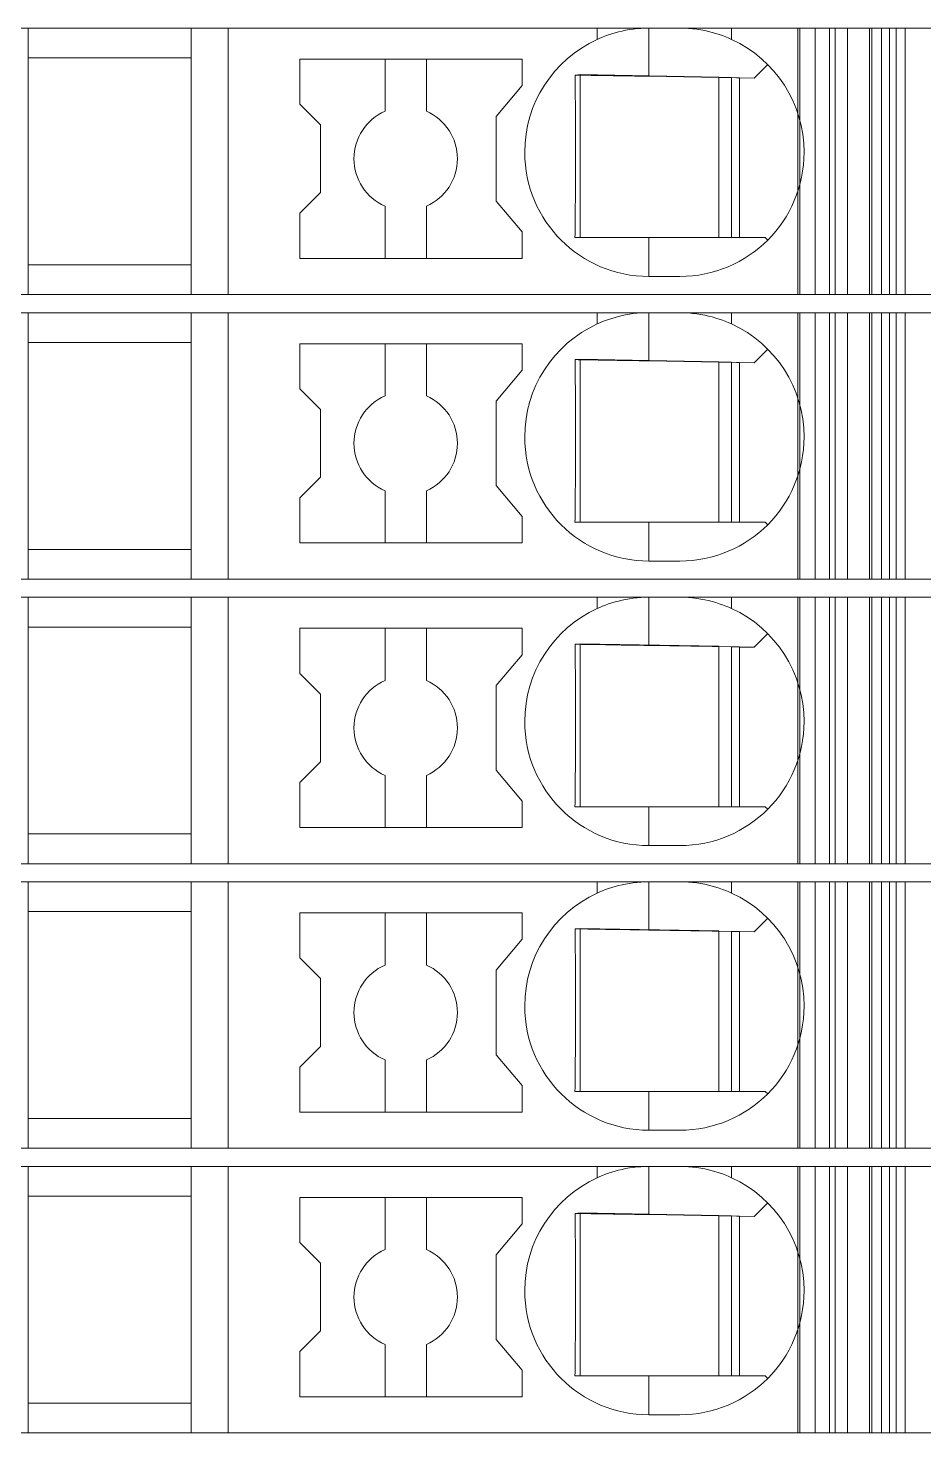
# Model space of a CAD drawing. Header units: millimetres. Extents: x 0 to 2100, y 0 to 1485.
# Drawn here: x 1258.05 to 1275.37, y 673.35 to 700.5 of the extents above; entities that cross this region are included whole.
import ezdxf
from ezdxf.enums import TextEntityAlignment as Align

# ---------------------------------------------------------------- set-up
doc = ezdxf.new("R2010")
doc.units = ezdxf.units.MM
for name, color, linetype, lineweight in [('EPLAN309', 5, 'Continuous', 5), ('EPLAN493', 5, 'Continuous', 5), ('MAIN-1', 7, 'Continuous', 5), ('MAIN-2', 7, 'Continuous', 5)]:
    doc.layers.add(name, color=color, linetype=linetype, lineweight=lineweight)
doc.styles.add('Tahoma', font='')
doc.styles.get('Tahoma').set_extended_font_data('Tahoma')

# ---------------------------------------------------------------- blocks, each defined once
blk = doc.blocks.new('EPLSYM_LibrarySPECIAL_Symbol12_Variant0_Placement8_18')
at = {"layer": 'EPLAN309', "lineweight": 13, "ltscale": 20}
blk.add_lwpolyline([(0, -5.15), (68.15, -5.15), (68.15, 0), (0, 0)], close=True, dxfattribs=at)
at = {"layer": 'EPLAN493', "color": 5, "style": 'Tahoma'}
blk.add_attdef('17_20450', text='', height=2.93475, dxfattribs=at).set_placement((0, -27.293475), align=Align.MIDDLE_RIGHT)
blk = doc.blocks.new('EPLSYM_LibrarySPECIAL_Symbol12_Variant0_Placement8_19')
at = {"layer": 'EPLAN309', "lineweight": 13, "ltscale": 20}
blk.add_lwpolyline([(0, -5.15), (68.15, -5.15), (68.15, 0), (0, 0)], close=True, dxfattribs=at)
at = {"layer": 'EPLAN493', "color": 5, "style": 'Tahoma'}
blk.add_attdef('17_20450', text='', height=2.93475, dxfattribs=at).set_placement((0, -27.293475), align=Align.MIDDLE_RIGHT)
blk = doc.blocks.new('EPLSYM_LibrarySPECIAL_Symbol12_Variant0_Placement8_20')
at = {"layer": 'EPLAN309', "lineweight": 13, "ltscale": 20}
blk.add_lwpolyline([(0, -5.15), (68.15, -5.15), (68.15, 0), (0, 0)], close=True, dxfattribs=at)
at = {"layer": 'EPLAN493', "color": 5, "style": 'Tahoma'}
blk.add_attdef('17_20450', text='', height=2.93475, dxfattribs=at).set_placement((0, -27.293475), align=Align.MIDDLE_RIGHT)
blk = doc.blocks.new('EPLSYM_LibrarySPECIAL_Symbol12_Variant0_Placement8_21')
at = {"layer": 'EPLAN309', "lineweight": 13, "ltscale": 20}
blk.add_lwpolyline([(0, -5.15), (68.15, -5.15), (68.15, 0), (0, 0)], close=True, dxfattribs=at)
at = {"layer": 'EPLAN493', "color": 5, "style": 'Tahoma'}
blk.add_attdef('17_20450', text='', height=2.93475, dxfattribs=at).set_placement((0, -27.293475), align=Align.MIDDLE_RIGHT)
blk = doc.blocks.new('EPLSYM_LibrarySPECIAL_Symbol12_Variant0_Placement8_22')
at = {"layer": 'EPLAN309', "lineweight": 13, "ltscale": 20}
blk.add_lwpolyline([(0, -5.15), (68.15, -5.15), (68.15, 0), (0, 0)], close=True, dxfattribs=at)
at = {"layer": 'EPLAN493', "color": 5, "style": 'Tahoma'}
blk.add_attdef('17_20450', text='', height=2.93475, dxfattribs=at).set_placement((0, -27.293475), align=Align.MIDDLE_RIGHT)

msp = doc.modelspace()

# ---------------------------------------------------------------- linework, layer by layer
at = {"layer": 'MAIN-1'}
for p, q in [((1258.05, 700.5), (1261.2, 700.5)), ((1258.05, 700.5), (1258.05, 695.35)), ((1261.919, 700.5), (1261.2, 700.5)), ((1261.2, 695.35), (1261.2, 700.5)), ((1269.05, 700.5), (1261.919, 700.5)), ((1261.919, 700.5), (1261.919, 695.35)), ((1269.05, 700.5), (1270.05, 700.5)), ((1269.05, 700.282), (1269.05, 700.5)), ((1269.673, 700.47), (1269.601, 700.458)), ((1269.746, 700.481), (1269.673, 700.47)), ((1269.821, 700.489), (1269.746, 700.481)), ((1269.897, 700.495), (1269.821, 700.489)), ((1269.973, 700.499), (1269.897, 700.495)), ((1270.05, 700.5), (1269.973, 700.499)), ((1270.05, 699.568), (1270.05, 700.5)), ((1270.05, 700.5), (1270.65, 700.5)), ((1270.65, 700.5), (1270.732, 700.499)), ((1271.65, 700.5), (1270.65, 700.5)), ((1270.732, 700.499), (1270.814, 700.494)), ((1270.814, 700.494), (1270.896, 700.487)), ((1270.896, 700.487), (1270.975, 700.478)), ((1270.975, 700.478), (1271.053, 700.466)), ((1271.65, 700.5), (1274.704, 700.5)), ((1271.65, 700.282), (1271.65, 700.5)), ((1274.832, 700.5), (1274.704, 700.5)), ((1274.704, 695.35), (1274.704, 700.5)), ((1274.832, 700.5), (1275.367, 700.5)), ((1274.832, 695.35), (1274.832, 700.5)), ((1269.102, 700.305), (1269.05, 700.282)), ((1269.156, 700.327), (1269.102, 700.305)), ((1269.213, 700.349), (1269.156, 700.327)), ((1269.272, 700.37), (1269.213, 700.349)), ((1269.333, 700.39), (1269.272, 700.37)), ((1269.397, 700.409), (1269.333, 700.39)), ((1269.463, 700.427), (1269.397, 700.409)), ((1269.531, 700.443), (1269.463, 700.427)), ((1269.601, 700.458), (1269.531, 700.443)), ((1271.053, 700.466), (1271.13, 700.452)), ((1271.13, 700.452), (1271.204, 700.435)), ((1271.204, 700.435), (1271.275, 700.417)), ((1271.275, 700.417), (1271.345, 700.397)), ((1271.345, 700.397), (1271.411, 700.376)), ((1271.411, 700.376), (1271.475, 700.354)), ((1271.475, 700.354), (1271.536, 700.331)), ((1271.536, 700.331), (1271.594, 700.306)), ((1271.594, 700.306), (1271.65, 700.282)), ((1258.05, 699.925), (1261.2, 699.925)), ((1263.3, 699.9), (1263.3, 699.029)), ((1263.3, 699.9), (1267.6, 699.9)), ((1264.95, 699.9), (1264.95, 698.892)), ((1265.75, 698.892), (1265.75, 699.9)), ((1267.6, 699.389), (1267.6, 699.9)), ((1272.083, 699.533), (1272.347, 699.797)), ((1267.1, 698.793), (1267.6, 699.389)), ((1268.624, 699.592), (1268.625, 699.522)), ((1268.685, 699.591), (1268.624, 699.592)), ((1268.625, 699.522), (1268.625, 699.45)), ((1268.625, 699.45), (1268.626, 699.377)), ((1268.746, 699.59), (1268.685, 699.591)), ((1268.721, 699.591), (1268.721, 696.45)), ((1268.809, 699.589), (1268.746, 699.59)), ((1268.873, 699.588), (1268.809, 699.589)), ((1268.937, 699.587), (1268.873, 699.588)), ((1269.003, 699.586), (1268.937, 699.587)), ((1269.071, 699.585), (1269.003, 699.586)), ((1269.14, 699.584), (1269.071, 699.585)), ((1269.21, 699.582), (1269.14, 699.584)), ((1269.283, 699.581), (1269.21, 699.582)), ((1269.358, 699.58), (1269.283, 699.581)), ((1269.435, 699.579), (1269.358, 699.58)), ((1269.514, 699.577), (1269.435, 699.579)), ((1269.597, 699.576), (1269.514, 699.577)), ((1269.682, 699.575), (1269.597, 699.576)), ((1269.771, 699.573), (1269.682, 699.575)), ((1269.862, 699.571), (1269.771, 699.573)), ((1269.955, 699.57), (1269.862, 699.571)), ((1270.05, 699.568), (1269.955, 699.57)), ((1270.05, 699.568), (1272.083, 699.533)), ((1271.4, 699.545), (1271.4, 696.45)), ((1271.65, 696.45), (1271.65, 699.54)), ((1271.8, 699.538), (1271.8, 696.45)), ((1268.626, 699.377), (1268.627, 699.303)), ((1268.627, 699.303), (1268.628, 699.227)), ((1268.628, 699.227), (1268.628, 699.149)), ((1268.628, 699.149), (1268.629, 699.07)), ((1263.7, 698.629), (1263.3, 699.029)), ((1268.629, 699.07), (1268.63, 698.988)), ((1268.63, 698.988), (1268.63, 698.904)), ((1268.63, 698.904), (1268.631, 698.817)), ((1263.7, 698.629), (1263.7, 697.321)), ((1267.1, 698.793), (1267.1, 697.157)), ((1268.631, 698.817), (1268.631, 698.726)), ((1268.631, 698.726), (1268.632, 698.632)), ((1268.632, 698.632), (1268.633, 698.534)), ((1268.633, 698.534), (1268.633, 698.431)), ((1268.633, 698.431), (1268.633, 698.324)), ((1268.633, 698.324), (1268.633, 698.213)), ((1268.633, 698.213), (1268.634, 698.1)), ((1268.634, 698.1), (1268.633, 697.979)), ((1268.633, 697.979), (1268.633, 697.861)), ((1268.633, 697.861), (1268.633, 697.747)), ((1268.632, 697.534), (1268.631, 697.434)), ((1268.633, 697.747), (1268.632, 697.638)), ((1268.632, 697.638), (1268.632, 697.534)), ((1263.7, 697.321), (1263.3, 696.921)), ((1268.63, 697.248), (1268.629, 697.159)), ((1268.631, 697.339), (1268.63, 697.248)), ((1268.631, 697.434), (1268.631, 697.339)), ((1264.95, 697.058), (1264.95, 696.05)), ((1265.75, 697.058), (1265.75, 696.05)), ((1267.1, 697.157), (1267.6, 696.561)), ((1268.628, 696.99), (1268.627, 696.908)), ((1268.629, 697.159), (1268.628, 697.073)), ((1268.628, 697.073), (1268.628, 696.99)), ((1263.3, 696.921), (1263.3, 696.05)), ((1268.625, 696.75), (1268.624, 696.674)), ((1268.624, 696.674), (1268.624, 696.598)), ((1268.626, 696.829), (1268.625, 696.75)), ((1268.627, 696.908), (1268.626, 696.829)), ((1267.6, 696.05), (1267.6, 696.561)), ((1268.623, 696.524), (1268.622, 696.45)), ((1268.622, 696.45), (1268.683, 696.45)), ((1268.624, 696.598), (1268.623, 696.524)), ((1268.683, 696.45), (1268.746, 696.45)), ((1268.746, 696.45), (1268.809, 696.45)), ((1268.809, 696.45), (1268.873, 696.45)), ((1268.873, 696.45), (1268.939, 696.45)), ((1268.939, 696.45), (1269.005, 696.45)), ((1269.005, 696.45), (1269.074, 696.45)), ((1269.074, 696.45), (1269.144, 696.45)), ((1269.144, 696.45), (1269.215, 696.45)), ((1269.215, 696.45), (1269.289, 696.45)), ((1269.289, 696.45), (1269.364, 696.45)), ((1269.364, 696.45), (1269.442, 696.45)), ((1269.442, 696.45), (1269.522, 696.45)), ((1269.522, 696.45), (1269.605, 696.45)), ((1269.605, 696.45), (1269.69, 696.45)), ((1269.69, 696.45), (1269.778, 696.45)), ((1269.778, 696.45), (1269.867, 696.45)), ((1269.867, 696.45), (1269.958, 696.45)), ((1269.958, 696.45), (1270.05, 696.45)), ((1270.05, 696.45), (1272.3, 696.45)), ((1270.05, 696.45), (1270.05, 695.7)), ((1272.347, 696.403), (1272.3, 696.45)), ((1258.05, 695.925), (1261.2, 695.925)), ((1267.6, 696.05), (1263.3, 696.05)), ((1270.65, 695.7), (1270.05, 695.7)), ((1258.05, 695.35), (1261.2, 695.35)), ((1261.919, 695.35), (1261.2, 695.35)), ((1261.919, 695.35), (1274.704, 695.35)), ((1273.544, 695.35), (1273.544, 695.35)), ((1273.65, 695.35), (1273.65, 695.35)), ((1274.832, 695.35), (1274.704, 695.35)), ((1274.832, 695.35), (1275.367, 695.35)), ((1258.05, 695), (1261.2, 695)), ((1258.05, 695), (1258.05, 689.85)), ((1261.919, 695), (1261.2, 695)), ((1261.2, 689.85), (1261.2, 695)), ((1269.05, 695), (1261.919, 695)), ((1261.919, 695), (1261.919, 689.85)), ((1269.05, 695), (1270.05, 695)), ((1269.05, 694.782), (1269.05, 695)), ((1269.102, 694.805), (1269.05, 694.782)), ((1269.156, 694.827), (1269.102, 694.805)), ((1269.213, 694.849), (1269.156, 694.827)), ((1269.272, 694.87), (1269.213, 694.849)), ((1269.333, 694.89), (1269.272, 694.87)), ((1269.397, 694.909), (1269.333, 694.89)), ((1269.463, 694.927), (1269.397, 694.909)), ((1269.531, 694.943), (1269.463, 694.927)), ((1269.601, 694.958), (1269.531, 694.943)), ((1269.673, 694.97), (1269.601, 694.958)), ((1269.746, 694.981), (1269.673, 694.97)), ((1269.821, 694.989), (1269.746, 694.981)), ((1269.897, 694.995), (1269.821, 694.989)), ((1269.973, 694.999), (1269.897, 694.995)), ((1270.05, 695), (1269.973, 694.999)), ((1270.05, 694.068), (1270.05, 695)), ((1270.05, 695), (1270.65, 695)), ((1270.65, 695), (1270.732, 694.999)), ((1271.65, 695), (1270.65, 695)), ((1270.732, 694.999), (1270.814, 694.994)), ((1270.814, 694.994), (1270.896, 694.987)), ((1270.896, 694.987), (1270.975, 694.978)), ((1270.975, 694.978), (1271.053, 694.966)), ((1271.053, 694.966), (1271.13, 694.952)), ((1271.13, 694.952), (1271.204, 694.935)), ((1271.204, 694.935), (1271.275, 694.917)), ((1271.275, 694.917), (1271.345, 694.897)), ((1271.345, 694.897), (1271.411, 694.876)), ((1271.411, 694.876), (1271.475, 694.854)), ((1271.475, 694.854), (1271.536, 694.831)), ((1271.536, 694.831), (1271.594, 694.806)), ((1271.594, 694.806), (1271.65, 694.782)), ((1271.65, 695), (1274.704, 695)), ((1271.65, 694.782), (1271.65, 695)), ((1274.832, 695), (1274.704, 695)), ((1274.704, 689.85), (1274.704, 695)), ((1274.832, 695), (1275.367, 695)), ((1274.832, 689.85), (1274.832, 695)), ((1258.05, 694.425), (1261.2, 694.425)), ((1263.3, 694.4), (1263.3, 693.529)), ((1263.3, 694.4), (1267.6, 694.4)), ((1264.95, 694.4), (1264.95, 693.392)), ((1265.75, 693.392), (1265.75, 694.4)), ((1267.6, 693.889), (1267.6, 694.4)), ((1272.083, 694.033), (1272.347, 694.297)), ((1268.624, 694.092), (1268.625, 694.022)), ((1268.685, 694.091), (1268.624, 694.092)), ((1268.625, 694.022), (1268.625, 693.95)), ((1268.746, 694.09), (1268.685, 694.091)), ((1268.721, 694.091), (1268.721, 690.95)), ((1268.809, 694.089), (1268.746, 694.09)), ((1268.873, 694.088), (1268.809, 694.089)), ((1268.937, 694.087), (1268.873, 694.088)), ((1269.003, 694.086), (1268.937, 694.087)), ((1269.071, 694.085), (1269.003, 694.086)), ((1269.14, 694.084), (1269.071, 694.085)), ((1269.21, 694.082), (1269.14, 694.084)), ((1269.283, 694.081), (1269.21, 694.082)), ((1269.358, 694.08), (1269.283, 694.081)), ((1269.435, 694.079), (1269.358, 694.08)), ((1269.514, 694.077), (1269.435, 694.079)), ((1269.597, 694.076), (1269.514, 694.077)), ((1269.682, 694.075), (1269.597, 694.076)), ((1269.771, 694.073), (1269.682, 694.075)), ((1269.862, 694.071), (1269.771, 694.073)), ((1269.955, 694.07), (1269.862, 694.071)), ((1270.05, 694.068), (1269.955, 694.07)), ((1270.05, 694.068), (1272.083, 694.033)), ((1271.4, 694.045), (1271.4, 690.95)), ((1271.65, 690.95), (1271.65, 694.04)), ((1271.8, 694.038), (1271.8, 690.95)), ((1267.1, 693.293), (1267.6, 693.889)), ((1268.625, 693.95), (1268.626, 693.877)), ((1268.626, 693.877), (1268.627, 693.803)), ((1268.627, 693.803), (1268.628, 693.727)), ((1268.628, 693.727), (1268.628, 693.649)), ((1263.7, 693.129), (1263.3, 693.529)), ((1268.628, 693.649), (1268.629, 693.57)), ((1268.629, 693.57), (1268.63, 693.488)), ((1268.63, 693.488), (1268.63, 693.404)), ((1267.1, 693.293), (1267.1, 691.657)), ((1268.63, 693.404), (1268.631, 693.317)), ((1268.631, 693.317), (1268.631, 693.226)), ((1268.631, 693.226), (1268.632, 693.132)), ((1263.7, 693.129), (1263.7, 691.821)), ((1268.632, 693.132), (1268.633, 693.034)), ((1268.633, 693.034), (1268.633, 692.931)), ((1268.633, 692.931), (1268.633, 692.824)), ((1268.633, 692.824), (1268.633, 692.713)), ((1268.633, 692.713), (1268.634, 692.6)), ((1268.634, 692.6), (1268.633, 692.479)), ((1268.633, 692.479), (1268.633, 692.361)), ((1268.633, 692.361), (1268.633, 692.247)), ((1268.633, 692.247), (1268.632, 692.138)), ((1268.632, 692.138), (1268.632, 692.034)), ((1263.7, 691.821), (1263.3, 691.421)), ((1268.631, 691.839), (1268.63, 691.748)), ((1268.632, 692.034), (1268.631, 691.934)), ((1268.631, 691.934), (1268.631, 691.839)), ((1264.95, 691.558), (1264.95, 690.55)), ((1265.75, 691.558), (1265.75, 690.55)), ((1267.1, 691.657), (1267.6, 691.061)), ((1268.629, 691.659), (1268.628, 691.573)), ((1268.628, 691.573), (1268.628, 691.49)), ((1268.63, 691.748), (1268.629, 691.659)), ((1263.3, 691.421), (1263.3, 690.55)), ((1268.625, 691.25), (1268.624, 691.174)), ((1268.626, 691.329), (1268.625, 691.25)), ((1268.627, 691.408), (1268.626, 691.329)), ((1268.628, 691.49), (1268.627, 691.408)), ((1267.6, 690.55), (1267.6, 691.061)), ((1268.623, 691.024), (1268.622, 690.95)), ((1268.624, 691.098), (1268.623, 691.024)), ((1268.624, 691.174), (1268.624, 691.098)), ((1268.622, 690.95), (1268.683, 690.95)), ((1268.683, 690.95), (1268.746, 690.95)), ((1268.746, 690.95), (1268.809, 690.95)), ((1268.809, 690.95), (1268.873, 690.95)), ((1268.873, 690.95), (1268.939, 690.95)), ((1268.939, 690.95), (1269.005, 690.95)), ((1269.005, 690.95), (1269.074, 690.95)), ((1269.074, 690.95), (1269.144, 690.95)), ((1269.144, 690.95), (1269.215, 690.95)), ((1269.215, 690.95), (1269.289, 690.95)), ((1269.289, 690.95), (1269.364, 690.95)), ((1269.364, 690.95), (1269.442, 690.95)), ((1269.442, 690.95), (1269.522, 690.95)), ((1269.522, 690.95), (1269.605, 690.95)), ((1269.605, 690.95), (1269.69, 690.95)), ((1269.69, 690.95), (1269.778, 690.95)), ((1269.778, 690.95), (1269.867, 690.95)), ((1269.867, 690.95), (1269.958, 690.95)), ((1269.958, 690.95), (1270.05, 690.95)), ((1270.05, 690.95), (1272.3, 690.95)), ((1270.05, 690.95), (1270.05, 690.2)), ((1272.347, 690.903), (1272.3, 690.95)), ((1258.05, 690.425), (1261.2, 690.425)), ((1267.6, 690.55), (1263.3, 690.55)), ((1270.65, 690.2), (1270.05, 690.2)), ((1258.05, 689.85), (1261.2, 689.85)), ((1261.919, 689.85), (1261.2, 689.85)), ((1261.919, 689.85), (1274.704, 689.85)), ((1273.544, 689.85), (1273.544, 689.85)), ((1273.65, 689.85), (1273.65, 689.85)), ((1274.832, 689.85), (1274.704, 689.85)), ((1274.832, 689.85), (1275.367, 689.85)), ((1258.05, 689.5), (1261.2, 689.5)), ((1258.05, 689.5), (1258.05, 684.35)), ((1261.919, 689.5), (1261.2, 689.5)), ((1261.2, 684.35), (1261.2, 689.5)), ((1269.05, 689.5), (1261.919, 689.5)), ((1261.919, 689.5), (1261.919, 684.35)), ((1269.05, 689.5), (1270.05, 689.5)), ((1269.05, 689.282), (1269.05, 689.5)), ((1269.213, 689.349), (1269.156, 689.327)), ((1269.272, 689.37), (1269.213, 689.349)), ((1269.333, 689.39), (1269.272, 689.37)), ((1269.397, 689.409), (1269.333, 689.39)), ((1269.463, 689.427), (1269.397, 689.409)), ((1269.531, 689.443), (1269.463, 689.427)), ((1269.601, 689.458), (1269.531, 689.443)), ((1269.673, 689.47), (1269.601, 689.458)), ((1269.746, 689.481), (1269.673, 689.47)), ((1269.821, 689.489), (1269.746, 689.481)), ((1269.897, 689.495), (1269.821, 689.489)), ((1269.973, 689.499), (1269.897, 689.495)), ((1270.05, 689.5), (1269.973, 689.499)), ((1270.05, 688.568), (1270.05, 689.5)), ((1270.05, 689.5), (1270.65, 689.5)), ((1270.65, 689.5), (1270.732, 689.499)), ((1271.65, 689.5), (1270.65, 689.5)), ((1270.732, 689.499), (1270.814, 689.494)), ((1270.814, 689.494), (1270.896, 689.487)), ((1270.896, 689.487), (1270.975, 689.478)), ((1270.975, 689.478), (1271.053, 689.466)), ((1271.053, 689.466), (1271.13, 689.452)), ((1271.13, 689.452), (1271.204, 689.435)), ((1271.204, 689.435), (1271.275, 689.417)), ((1271.275, 689.417), (1271.345, 689.397)), ((1271.345, 689.397), (1271.411, 689.376)), ((1271.411, 689.376), (1271.475, 689.354)), ((1271.475, 689.354), (1271.536, 689.331)), ((1271.65, 689.5), (1274.704, 689.5)), ((1271.65, 689.282), (1271.65, 689.5)), ((1274.832, 689.5), (1274.704, 689.5)), ((1274.704, 684.35), (1274.704, 689.5)), ((1274.832, 689.5), (1275.367, 689.5)), ((1274.832, 684.35), (1274.832, 689.5)), ((1269.102, 689.305), (1269.05, 689.282)), ((1269.156, 689.327), (1269.102, 689.305)), ((1271.536, 689.331), (1271.594, 689.306)), ((1271.594, 689.306), (1271.65, 689.282)), ((1258.05, 688.925), (1261.2, 688.925)), ((1263.3, 688.9), (1263.3, 688.029)), ((1263.3, 688.9), (1267.6, 688.9)), ((1264.95, 688.9), (1264.95, 687.892)), ((1265.75, 687.892), (1265.75, 688.9)), ((1267.6, 688.389), (1267.6, 688.9)), ((1272.083, 688.533), (1272.347, 688.797)), ((1268.624, 688.592), (1268.625, 688.522)), ((1268.685, 688.591), (1268.624, 688.592)), ((1268.746, 688.59), (1268.685, 688.591)), ((1268.721, 688.591), (1268.721, 685.45)), ((1268.809, 688.589), (1268.746, 688.59)), ((1268.873, 688.588), (1268.809, 688.589)), ((1268.937, 688.587), (1268.873, 688.588)), ((1269.003, 688.586), (1268.937, 688.587)), ((1269.071, 688.585), (1269.003, 688.586)), ((1269.14, 688.584), (1269.071, 688.585)), ((1269.21, 688.582), (1269.14, 688.584)), ((1269.283, 688.581), (1269.21, 688.582)), ((1269.358, 688.58), (1269.283, 688.581)), ((1269.435, 688.579), (1269.358, 688.58)), ((1269.514, 688.577), (1269.435, 688.579)), ((1269.597, 688.576), (1269.514, 688.577)), ((1269.682, 688.575), (1269.597, 688.576)), ((1269.771, 688.573), (1269.682, 688.575)), ((1269.862, 688.571), (1269.771, 688.573)), ((1269.955, 688.57), (1269.862, 688.571)), ((1270.05, 688.568), (1269.955, 688.57)), ((1270.05, 688.568), (1272.083, 688.533)), ((1271.4, 688.545), (1271.4, 685.45)), ((1271.65, 685.45), (1271.65, 688.54)), ((1271.8, 688.538), (1271.8, 685.45)), ((1267.1, 687.793), (1267.6, 688.389)), ((1268.625, 688.522), (1268.625, 688.45)), ((1268.625, 688.45), (1268.626, 688.377)), ((1268.626, 688.377), (1268.627, 688.303)), ((1268.627, 688.303), (1268.628, 688.227)), ((1263.7, 687.629), (1263.3, 688.029)), ((1268.628, 688.227), (1268.628, 688.149)), ((1268.628, 688.149), (1268.629, 688.07)), ((1268.629, 688.07), (1268.63, 687.988)), ((1268.63, 687.988), (1268.63, 687.904)), ((1267.1, 687.793), (1267.1, 686.157)), ((1268.63, 687.904), (1268.631, 687.817)), ((1268.631, 687.817), (1268.631, 687.726)), ((1268.631, 687.726), (1268.632, 687.632)), ((1263.7, 687.629), (1263.7, 686.321)), ((1268.632, 687.632), (1268.633, 687.534)), ((1268.633, 687.534), (1268.633, 687.431)), ((1268.633, 687.431), (1268.633, 687.324)), ((1268.633, 687.324), (1268.633, 687.213)), ((1268.633, 687.213), (1268.634, 687.1)), ((1268.634, 687.1), (1268.633, 686.979)), ((1268.633, 686.979), (1268.633, 686.861)), ((1268.633, 686.747), (1268.632, 686.638)), ((1268.632, 686.638), (1268.632, 686.534)), ((1268.633, 686.861), (1268.633, 686.747)), ((1268.632, 686.534), (1268.631, 686.434)), ((1268.631, 686.434), (1268.631, 686.339)), ((1263.7, 686.321), (1263.3, 685.921)), ((1267.1, 686.157), (1267.6, 685.561)), ((1268.629, 686.159), (1268.628, 686.073)), ((1268.63, 686.248), (1268.629, 686.159)), ((1268.631, 686.339), (1268.63, 686.248)), ((1263.3, 685.921), (1263.3, 685.05)), ((1264.95, 686.058), (1264.95, 685.05)), ((1265.75, 686.058), (1265.75, 685.05)), ((1268.626, 685.829), (1268.625, 685.75)), ((1268.627, 685.908), (1268.626, 685.829)), ((1268.628, 685.99), (1268.627, 685.908)), ((1268.628, 686.073), (1268.628, 685.99)), ((1267.6, 685.05), (1267.6, 685.561)), ((1268.624, 685.598), (1268.623, 685.524)), ((1268.625, 685.75), (1268.624, 685.674)), ((1268.624, 685.674), (1268.624, 685.598)), ((1268.623, 685.524), (1268.622, 685.45)), ((1268.622, 685.45), (1268.683, 685.45)), ((1268.683, 685.45), (1268.746, 685.45)), ((1268.746, 685.45), (1268.809, 685.45)), ((1268.809, 685.45), (1268.873, 685.45)), ((1268.873, 685.45), (1268.939, 685.45)), ((1268.939, 685.45), (1269.005, 685.45)), ((1269.005, 685.45), (1269.074, 685.45)), ((1269.074, 685.45), (1269.144, 685.45)), ((1269.144, 685.45), (1269.215, 685.45)), ((1269.215, 685.45), (1269.289, 685.45)), ((1269.289, 685.45), (1269.364, 685.45)), ((1269.364, 685.45), (1269.442, 685.45)), ((1269.442, 685.45), (1269.522, 685.45)), ((1269.522, 685.45), (1269.605, 685.45)), ((1269.605, 685.45), (1269.69, 685.45)), ((1269.69, 685.45), (1269.778, 685.45)), ((1269.778, 685.45), (1269.867, 685.45)), ((1269.867, 685.45), (1269.958, 685.45)), ((1269.958, 685.45), (1270.05, 685.45)), ((1270.05, 685.45), (1272.3, 685.45)), ((1270.05, 685.45), (1270.05, 684.7)), ((1272.347, 685.403), (1272.3, 685.45)), ((1267.6, 685.05), (1263.3, 685.05)), ((1258.05, 684.925), (1261.2, 684.925)), ((1270.65, 684.7), (1270.05, 684.7)), ((1258.05, 684.35), (1261.2, 684.35)), ((1261.919, 684.35), (1261.2, 684.35)), ((1261.919, 684.35), (1274.704, 684.35)), ((1273.544, 684.35), (1273.544, 684.35)), ((1273.65, 684.35), (1273.65, 684.35)), ((1274.832, 684.35), (1274.704, 684.35)), ((1274.832, 684.35), (1275.367, 684.35)), ((1258.05, 684), (1261.2, 684)), ((1258.05, 684), (1258.05, 678.85)), ((1261.919, 684), (1261.2, 684)), ((1261.2, 678.85), (1261.2, 684)), ((1269.05, 684), (1261.919, 684)), ((1261.919, 684), (1261.919, 678.85)), ((1269.05, 684), (1270.05, 684)), ((1269.05, 683.782), (1269.05, 684)), ((1269.397, 683.909), (1269.333, 683.89)), ((1269.463, 683.927), (1269.397, 683.909)), ((1269.531, 683.943), (1269.463, 683.927)), ((1269.601, 683.958), (1269.531, 683.943)), ((1269.673, 683.97), (1269.601, 683.958)), ((1269.746, 683.981), (1269.673, 683.97)), ((1269.821, 683.989), (1269.746, 683.981)), ((1269.897, 683.995), (1269.821, 683.989)), ((1269.973, 683.999), (1269.897, 683.995)), ((1270.05, 684), (1269.973, 683.999)), ((1270.05, 683.068), (1270.05, 684)), ((1270.05, 684), (1270.65, 684)), ((1270.65, 684), (1270.732, 683.999)), ((1271.65, 684), (1270.65, 684)), ((1270.732, 683.999), (1270.814, 683.994)), ((1270.814, 683.994), (1270.896, 683.987)), ((1270.896, 683.987), (1270.975, 683.978)), ((1270.975, 683.978), (1271.053, 683.966)), ((1271.053, 683.966), (1271.13, 683.952)), ((1271.13, 683.952), (1271.204, 683.935)), ((1271.204, 683.935), (1271.275, 683.917)), ((1271.275, 683.917), (1271.345, 683.897)), ((1271.65, 684), (1274.704, 684)), ((1271.65, 683.782), (1271.65, 684)), ((1274.832, 684), (1274.704, 684)), ((1274.704, 678.85), (1274.704, 684)), ((1274.832, 684), (1275.367, 684)), ((1274.832, 678.85), (1274.832, 684)), ((1269.102, 683.805), (1269.05, 683.782)), ((1269.156, 683.827), (1269.102, 683.805)), ((1269.213, 683.849), (1269.156, 683.827)), ((1269.272, 683.87), (1269.213, 683.849)), ((1269.333, 683.89), (1269.272, 683.87)), ((1271.345, 683.897), (1271.411, 683.876)), ((1271.411, 683.876), (1271.475, 683.854)), ((1271.475, 683.854), (1271.536, 683.831)), ((1271.536, 683.831), (1271.594, 683.806)), ((1271.594, 683.806), (1271.65, 683.782)), ((1258.05, 683.425), (1261.2, 683.425)), ((1263.3, 683.4), (1263.3, 682.529)), ((1263.3, 683.4), (1267.6, 683.4)), ((1264.95, 683.4), (1264.95, 682.392)), ((1265.75, 682.392), (1265.75, 683.4)), ((1267.6, 682.889), (1267.6, 683.4)), ((1272.083, 683.033), (1272.347, 683.297)), ((1267.1, 682.293), (1267.6, 682.889)), ((1268.624, 683.092), (1268.625, 683.022)), ((1268.685, 683.091), (1268.624, 683.092)), ((1268.625, 683.022), (1268.625, 682.95)), ((1268.625, 682.95), (1268.626, 682.877)), ((1268.626, 682.877), (1268.627, 682.803)), ((1268.746, 683.09), (1268.685, 683.091)), ((1268.721, 683.091), (1268.721, 679.95)), ((1268.809, 683.089), (1268.746, 683.09)), ((1268.873, 683.088), (1268.809, 683.089)), ((1268.937, 683.087), (1268.873, 683.088)), ((1269.003, 683.086), (1268.937, 683.087)), ((1269.071, 683.085), (1269.003, 683.086)), ((1269.14, 683.084), (1269.071, 683.085)), ((1269.21, 683.082), (1269.14, 683.084)), ((1269.283, 683.081), (1269.21, 683.082)), ((1269.358, 683.08), (1269.283, 683.081)), ((1269.435, 683.079), (1269.358, 683.08)), ((1269.514, 683.077), (1269.435, 683.079)), ((1269.597, 683.076), (1269.514, 683.077)), ((1269.682, 683.075), (1269.597, 683.076)), ((1269.771, 683.073), (1269.682, 683.075)), ((1269.862, 683.071), (1269.771, 683.073)), ((1269.955, 683.07), (1269.862, 683.071)), ((1270.05, 683.068), (1269.955, 683.07)), ((1270.05, 683.068), (1272.083, 683.033)), ((1271.4, 683.045), (1271.4, 679.95)), ((1271.65, 679.95), (1271.65, 683.04)), ((1271.8, 683.038), (1271.8, 679.95)), ((1268.627, 682.803), (1268.628, 682.727)), ((1268.628, 682.727), (1268.628, 682.649)), ((1268.628, 682.649), (1268.629, 682.57)), ((1268.629, 682.57), (1268.63, 682.488)), ((1263.7, 682.129), (1263.3, 682.529)), ((1267.1, 682.293), (1267.1, 680.657)), ((1268.63, 682.488), (1268.63, 682.404)), ((1268.63, 682.404), (1268.631, 682.317)), ((1268.631, 682.317), (1268.631, 682.226)), ((1263.7, 682.129), (1263.7, 680.821)), ((1268.631, 682.226), (1268.632, 682.132)), ((1268.632, 682.132), (1268.633, 682.034)), ((1268.633, 682.034), (1268.633, 681.931)), ((1268.633, 681.931), (1268.633, 681.824)), ((1268.633, 681.824), (1268.633, 681.713)), ((1268.633, 681.713), (1268.634, 681.6)), ((1268.634, 681.6), (1268.633, 681.479)), ((1268.633, 681.479), (1268.633, 681.361)), ((1268.633, 681.247), (1268.632, 681.138)), ((1268.633, 681.361), (1268.633, 681.247)), ((1268.632, 681.034), (1268.631, 680.934)), ((1268.631, 680.934), (1268.631, 680.839)), ((1268.632, 681.138), (1268.632, 681.034)), ((1263.7, 680.821), (1263.3, 680.421)), ((1267.1, 680.657), (1267.6, 680.061)), ((1268.629, 680.659), (1268.628, 680.573)), ((1268.63, 680.748), (1268.629, 680.659)), ((1268.631, 680.839), (1268.63, 680.748)), ((1263.3, 680.421), (1263.3, 679.55)), ((1264.95, 680.558), (1264.95, 679.55)), ((1265.75, 680.558), (1265.75, 679.55)), ((1268.627, 680.408), (1268.626, 680.329)), ((1268.628, 680.49), (1268.627, 680.408)), ((1268.628, 680.573), (1268.628, 680.49)), ((1268.625, 680.25), (1268.624, 680.174)), ((1268.624, 680.174), (1268.624, 680.098)), ((1268.626, 680.329), (1268.625, 680.25)), ((1267.6, 679.55), (1267.6, 680.061)), ((1268.623, 680.024), (1268.622, 679.95)), ((1268.622, 679.95), (1268.683, 679.95)), ((1268.624, 680.098), (1268.623, 680.024)), ((1268.683, 679.95), (1268.746, 679.95)), ((1268.746, 679.95), (1268.809, 679.95)), ((1268.809, 679.95), (1268.873, 679.95)), ((1268.873, 679.95), (1268.939, 679.95)), ((1268.939, 679.95), (1269.005, 679.95)), ((1269.005, 679.95), (1269.074, 679.95)), ((1269.074, 679.95), (1269.144, 679.95)), ((1269.144, 679.95), (1269.215, 679.95)), ((1269.215, 679.95), (1269.289, 679.95)), ((1269.289, 679.95), (1269.364, 679.95)), ((1269.364, 679.95), (1269.442, 679.95)), ((1269.442, 679.95), (1269.522, 679.95)), ((1269.522, 679.95), (1269.605, 679.95)), ((1269.605, 679.95), (1269.69, 679.95)), ((1269.69, 679.95), (1269.778, 679.95)), ((1269.778, 679.95), (1269.867, 679.95)), ((1269.867, 679.95), (1269.958, 679.95)), ((1269.958, 679.95), (1270.05, 679.95)), ((1270.05, 679.95), (1272.3, 679.95)), ((1270.05, 679.95), (1270.05, 679.2)), ((1272.347, 679.903), (1272.3, 679.95)), ((1258.05, 679.425), (1261.2, 679.425)), ((1267.6, 679.55), (1263.3, 679.55)), ((1270.65, 679.2), (1270.05, 679.2)), ((1258.05, 678.85), (1261.2, 678.85)), ((1261.919, 678.85), (1261.2, 678.85)), ((1261.919, 678.85), (1274.704, 678.85)), ((1273.544, 678.85), (1273.544, 678.85)), ((1273.65, 678.85), (1273.65, 678.85)), ((1274.832, 678.85), (1274.704, 678.85)), ((1274.832, 678.85), (1275.367, 678.85)), ((1258.05, 678.5), (1261.2, 678.5)), ((1258.05, 678.5), (1258.05, 673.35)), ((1261.919, 678.5), (1261.2, 678.5)), ((1261.2, 673.35), (1261.2, 678.5)), ((1269.05, 678.5), (1261.919, 678.5)), ((1261.919, 678.5), (1261.919, 673.35)), ((1269.05, 678.5), (1270.05, 678.5)), ((1269.05, 678.282), (1269.05, 678.5)), ((1269.746, 678.481), (1269.673, 678.47)), ((1269.821, 678.489), (1269.746, 678.481)), ((1269.897, 678.495), (1269.821, 678.489)), ((1269.973, 678.499), (1269.897, 678.495)), ((1270.05, 678.5), (1269.973, 678.499)), ((1270.05, 677.568), (1270.05, 678.5)), ((1270.05, 678.5), (1270.65, 678.5)), ((1270.65, 678.5), (1270.732, 678.499)), ((1271.65, 678.5), (1270.65, 678.5)), ((1270.732, 678.499), (1270.814, 678.494)), ((1270.814, 678.494), (1270.896, 678.487)), ((1270.896, 678.487), (1270.975, 678.478)), ((1271.65, 678.5), (1274.704, 678.5)), ((1271.65, 678.282), (1271.65, 678.5)), ((1274.832, 678.5), (1274.704, 678.5)), ((1274.704, 673.35), (1274.704, 678.5)), ((1274.832, 678.5), (1275.367, 678.5)), ((1274.832, 673.35), (1274.832, 678.5)), ((1269.102, 678.305), (1269.05, 678.282)), ((1269.156, 678.327), (1269.102, 678.305)), ((1269.213, 678.349), (1269.156, 678.327)), ((1269.272, 678.37), (1269.213, 678.349)), ((1269.333, 678.39), (1269.272, 678.37)), ((1269.397, 678.409), (1269.333, 678.39)), ((1269.463, 678.427), (1269.397, 678.409)), ((1269.531, 678.443), (1269.463, 678.427)), ((1269.601, 678.458), (1269.531, 678.443)), ((1269.673, 678.47), (1269.601, 678.458)), ((1270.975, 678.478), (1271.053, 678.466)), ((1271.053, 678.466), (1271.13, 678.452)), ((1271.13, 678.452), (1271.204, 678.435)), ((1271.204, 678.435), (1271.275, 678.417)), ((1271.275, 678.417), (1271.345, 678.397)), ((1271.345, 678.397), (1271.411, 678.376)), ((1271.411, 678.376), (1271.475, 678.354)), ((1271.475, 678.354), (1271.536, 678.331)), ((1271.536, 678.331), (1271.594, 678.306)), ((1271.594, 678.306), (1271.65, 678.282)), ((1258.05, 677.925), (1261.2, 677.925)), ((1263.3, 677.9), (1263.3, 677.029)), ((1263.3, 677.9), (1267.6, 677.9)), ((1264.95, 677.9), (1264.95, 676.892)), ((1265.75, 676.892), (1265.75, 677.9)), ((1267.6, 677.389), (1267.6, 677.9)), ((1272.083, 677.533), (1272.347, 677.797)), ((1268.624, 677.592), (1268.625, 677.522)), ((1268.685, 677.591), (1268.624, 677.592)), ((1268.625, 677.522), (1268.625, 677.45)), ((1268.625, 677.45), (1268.626, 677.377)), ((1268.746, 677.59), (1268.685, 677.591)), ((1268.721, 677.591), (1268.721, 674.45)), ((1268.809, 677.589), (1268.746, 677.59)), ((1268.873, 677.588), (1268.809, 677.589)), ((1268.937, 677.587), (1268.873, 677.588)), ((1269.003, 677.586), (1268.937, 677.587)), ((1269.071, 677.585), (1269.003, 677.586)), ((1269.14, 677.584), (1269.071, 677.585)), ((1269.21, 677.582), (1269.14, 677.584)), ((1269.283, 677.581), (1269.21, 677.582)), ((1269.358, 677.58), (1269.283, 677.581)), ((1269.435, 677.579), (1269.358, 677.58)), ((1269.514, 677.577), (1269.435, 677.579)), ((1269.597, 677.576), (1269.514, 677.577)), ((1269.682, 677.575), (1269.597, 677.576)), ((1269.771, 677.573), (1269.682, 677.575)), ((1269.862, 677.571), (1269.771, 677.573)), ((1269.955, 677.57), (1269.862, 677.571)), ((1270.05, 677.568), (1269.955, 677.57)), ((1270.05, 677.568), (1272.083, 677.533)), ((1271.4, 677.545), (1271.4, 674.45)), ((1271.65, 674.45), (1271.65, 677.54)), ((1271.8, 677.538), (1271.8, 674.45)), ((1267.1, 676.793), (1267.6, 677.389)), ((1268.626, 677.377), (1268.627, 677.303)), ((1268.627, 677.303), (1268.628, 677.227)), ((1268.628, 677.227), (1268.628, 677.149)), ((1268.628, 677.149), (1268.629, 677.07)), ((1263.7, 676.629), (1263.3, 677.029)), ((1268.629, 677.07), (1268.63, 676.988)), ((1268.63, 676.988), (1268.63, 676.904)), ((1268.63, 676.904), (1268.631, 676.817)), ((1263.7, 676.629), (1263.7, 675.321)), ((1267.1, 676.793), (1267.1, 675.157)), ((1268.631, 676.817), (1268.631, 676.726)), ((1268.631, 676.726), (1268.632, 676.632)), ((1268.632, 676.632), (1268.633, 676.534)), ((1268.633, 676.534), (1268.633, 676.431)), ((1268.633, 676.431), (1268.633, 676.324)), ((1268.633, 676.324), (1268.633, 676.213)), ((1268.633, 676.213), (1268.634, 676.1)), ((1268.634, 676.1), (1268.633, 675.979)), ((1268.633, 675.979), (1268.633, 675.861)), ((1268.633, 675.861), (1268.633, 675.747)), ((1268.632, 675.534), (1268.631, 675.434)), ((1268.633, 675.747), (1268.632, 675.638)), ((1268.632, 675.638), (1268.632, 675.534)), ((1263.7, 675.321), (1263.3, 674.921)), ((1268.63, 675.248), (1268.629, 675.159)), ((1268.631, 675.339), (1268.63, 675.248)), ((1268.631, 675.434), (1268.631, 675.339)), ((1264.95, 675.058), (1264.95, 674.05)), ((1265.75, 675.058), (1265.75, 674.05)), ((1267.1, 675.157), (1267.6, 674.561)), ((1268.628, 674.99), (1268.627, 674.908)), ((1268.629, 675.159), (1268.628, 675.073)), ((1268.628, 675.073), (1268.628, 674.99)), ((1263.3, 674.921), (1263.3, 674.05)), ((1268.625, 674.75), (1268.624, 674.674)), ((1268.626, 674.829), (1268.625, 674.75)), ((1268.627, 674.908), (1268.626, 674.829)), ((1267.6, 674.05), (1267.6, 674.561)), ((1268.623, 674.524), (1268.622, 674.45)), ((1268.622, 674.45), (1268.683, 674.45)), ((1268.624, 674.598), (1268.623, 674.524)), ((1268.624, 674.674), (1268.624, 674.598)), ((1268.683, 674.45), (1268.746, 674.45)), ((1268.746, 674.45), (1268.809, 674.45)), ((1268.809, 674.45), (1268.873, 674.45)), ((1268.873, 674.45), (1268.939, 674.45)), ((1268.939, 674.45), (1269.005, 674.45)), ((1269.005, 674.45), (1269.074, 674.45)), ((1269.074, 674.45), (1269.144, 674.45)), ((1269.144, 674.45), (1269.215, 674.45)), ((1269.215, 674.45), (1269.289, 674.45)), ((1269.289, 674.45), (1269.364, 674.45)), ((1269.364, 674.45), (1269.442, 674.45)), ((1269.442, 674.45), (1269.522, 674.45)), ((1269.522, 674.45), (1269.605, 674.45)), ((1269.605, 674.45), (1269.69, 674.45)), ((1269.69, 674.45), (1269.778, 674.45)), ((1269.778, 674.45), (1269.867, 674.45)), ((1269.867, 674.45), (1269.958, 674.45)), ((1269.958, 674.45), (1270.05, 674.45)), ((1270.05, 674.45), (1272.3, 674.45)), ((1270.05, 674.45), (1270.05, 673.7)), ((1272.347, 674.403), (1272.3, 674.45)), ((1258.05, 673.925), (1261.2, 673.925)), ((1267.6, 674.05), (1263.3, 674.05)), ((1270.65, 673.7), (1270.05, 673.7)), ((1258.05, 673.35), (1261.2, 673.35)), ((1261.919, 673.35), (1261.2, 673.35)), ((1261.919, 673.35), (1274.704, 673.35)), ((1273.544, 673.35), (1273.544, 673.35)), ((1273.65, 673.35), (1273.65, 673.35)), ((1274.832, 673.35), (1274.704, 673.35)), ((1274.832, 673.35), (1275.367, 673.35))]:
    msp.add_line(p, q, dxfattribs=at)
for centre, radius, start, end in [((1270.05, 698.1), 2.4, 114.6244, 180), ((1270.65, 698.1), 2.4, 0, 65.3756), ((1265.35, 697.975), 1, 113.5782, 180), ((1265.35, 697.975), 1, 0, 66.4218), ((1270.05, 698.1), 2.4, 180, 270), ((1270.65, 698.1), 2.4, 270, 0), ((1265.35, 697.975), 1, 180, 246.4218), ((1265.35, 697.975), 1, 293.5782, 0), ((1270.05, 692.6), 2.4, 114.6244, 180), ((1270.65, 692.6), 2.4, 0, 65.3756), ((1265.35, 692.475), 1, 113.5782, 180), ((1265.35, 692.475), 1, 0, 66.4218), ((1270.05, 692.6), 2.4, 180, 270), ((1270.65, 692.6), 2.4, 270, 0), ((1265.35, 692.475), 1, 180, 246.4218), ((1265.35, 692.475), 1, 293.5782, 0), ((1270.05, 687.1), 2.4, 114.6244, 180), ((1270.65, 687.1), 2.4, 0, 65.3756), ((1265.35, 686.975), 1, 113.5782, 180), ((1265.35, 686.975), 1, 0, 66.4218), ((1265.35, 686.975), 1, 180, 246.4218), ((1265.35, 686.975), 1, 293.5782, 0), ((1270.05, 687.1), 2.4, 180, 270), ((1270.65, 687.1), 2.4, 270, 0), ((1270.05, 681.6), 2.4, 114.6244, 180), ((1270.65, 681.6), 2.4, 0, 65.3756), ((1265.35, 681.475), 1, 113.5782, 180), ((1265.35, 681.475), 1, 0, 66.4218), ((1265.35, 681.475), 1, 180, 246.4218), ((1265.35, 681.475), 1, 293.5782, 0), ((1270.05, 681.6), 2.4, 180, 270), ((1270.65, 681.6), 2.4, 270, 0), ((1270.05, 676.1), 2.4, 114.6244, 180), ((1270.65, 676.1), 2.4, 0, 65.3756), ((1265.35, 675.975), 1, 113.5782, 180), ((1265.35, 675.975), 1, 0, 66.4218), ((1270.05, 676.1), 2.4, 180, 270), ((1270.65, 676.1), 2.4, 270, 0), ((1265.35, 675.975), 1, 180, 246.4218), ((1265.35, 675.975), 1, 293.5782, 0)]:
    msp.add_arc(centre, radius, start, end, dxfattribs=at)
at = {"layer": 'MAIN-2'}
for p, q in [((1272.931, 695.35), (1272.931, 700.5)), ((1272.971, 700.5), (1272.971, 695.35)), ((1273.262, 700.5), (1273.262, 695.35)), ((1273.544, 695.35), (1273.544, 700.5)), ((1273.65, 695.35), (1273.65, 700.5)), ((1273.891, 700.5), (1273.891, 695.35)), ((1274.316, 700.5), (1274.316, 695.35)), ((1274.361, 700.5), (1274.361, 695.35)), ((1274.363, 695.35), (1274.363, 700.5)), ((1274.55, 700.5), (1274.55, 695.35)), ((1275.008, 695.35), (1275.008, 700.5)), ((1268.721, 699.6), (1268.624, 699.592)), ((1268.721, 699.6), (1268.721, 699.591)), ((1271.4, 699.553), (1268.721, 699.6)), ((1271.4, 699.548), (1271.4, 699.553)), ((1271.65, 699.543), (1271.4, 699.548)), ((1271.4, 699.548), (1271.4, 699.545)), ((1271.65, 699.543), (1271.65, 699.542)), ((1271.8, 699.539), (1271.65, 699.542)), ((1271.65, 699.54), (1271.65, 699.542)), ((1271.8, 699.538), (1271.8, 699.539)), ((1271.8, 699.538), (1272.083, 699.533)), ((1271.8, 699.538), (1271.8, 699.538)), ((1271.4, 696.45), (1271.4, 696.45)), ((1271.65, 696.45), (1271.65, 696.45)), ((1272.347, 696.403), (1272.347, 696.403)), ((1272.931, 689.85), (1272.931, 695)), ((1272.971, 695), (1272.971, 689.85)), ((1273.262, 695), (1273.262, 689.85)), ((1273.544, 689.85), (1273.544, 695)), ((1273.65, 689.85), (1273.65, 695)), ((1273.891, 695), (1273.891, 689.85)), ((1274.316, 695), (1274.316, 689.85)), ((1274.361, 695), (1274.361, 689.85)), ((1274.363, 689.85), (1274.363, 695)), ((1274.55, 695), (1274.55, 689.85)), ((1275.008, 689.85), (1275.008, 695)), ((1268.721, 694.1), (1268.624, 694.092)), ((1268.721, 694.1), (1268.721, 694.091)), ((1271.4, 694.053), (1268.721, 694.1)), ((1271.4, 694.048), (1271.4, 694.053)), ((1271.65, 694.043), (1271.4, 694.048)), ((1271.4, 694.048), (1271.4, 694.045)), ((1271.65, 694.043), (1271.65, 694.042)), ((1271.8, 694.039), (1271.65, 694.042)), ((1271.65, 694.04), (1271.65, 694.042)), ((1271.8, 694.038), (1271.8, 694.039)), ((1271.8, 694.038), (1272.083, 694.033)), ((1271.8, 694.038), (1271.8, 694.038)), ((1271.4, 690.95), (1271.4, 690.95)), ((1271.65, 690.95), (1271.65, 690.95)), ((1272.347, 690.903), (1272.347, 690.903)), ((1272.931, 684.35), (1272.931, 689.5)), ((1272.971, 689.5), (1272.971, 684.35)), ((1273.262, 689.5), (1273.262, 684.35)), ((1273.544, 684.35), (1273.544, 689.5)), ((1273.65, 684.35), (1273.65, 689.5)), ((1273.891, 689.5), (1273.891, 684.35)), ((1274.316, 689.5), (1274.316, 684.35)), ((1274.361, 689.5), (1274.361, 684.35)), ((1274.363, 684.35), (1274.363, 689.5)), ((1274.55, 689.5), (1274.55, 684.35)), ((1275.008, 684.35), (1275.008, 689.5)), ((1268.721, 688.6), (1268.624, 688.592)), ((1268.721, 688.6), (1268.721, 688.591)), ((1271.4, 688.553), (1268.721, 688.6)), ((1271.4, 688.548), (1271.4, 688.553)), ((1271.65, 688.543), (1271.4, 688.548)), ((1271.4, 688.548), (1271.4, 688.545)), ((1271.65, 688.543), (1271.65, 688.542)), ((1271.8, 688.539), (1271.65, 688.542)), ((1271.65, 688.54), (1271.65, 688.542)), ((1271.8, 688.538), (1271.8, 688.539)), ((1271.8, 688.538), (1272.083, 688.533)), ((1271.8, 688.538), (1271.8, 688.538)), ((1271.4, 685.45), (1271.4, 685.45)), ((1271.65, 685.45), (1271.65, 685.45)), ((1272.347, 685.403), (1272.347, 685.403)), ((1272.931, 678.85), (1272.931, 684)), ((1272.971, 684), (1272.971, 678.85)), ((1273.262, 684), (1273.262, 678.85)), ((1273.544, 678.85), (1273.544, 684)), ((1273.65, 678.85), (1273.65, 684)), ((1273.891, 684), (1273.891, 678.85)), ((1274.316, 684), (1274.316, 678.85)), ((1274.361, 684), (1274.361, 678.85)), ((1274.363, 678.85), (1274.363, 684)), ((1274.55, 684), (1274.55, 678.85)), ((1275.008, 678.85), (1275.008, 684)), ((1268.721, 683.1), (1268.624, 683.092)), ((1268.721, 683.1), (1268.721, 683.091)), ((1271.4, 683.053), (1268.721, 683.1)), ((1271.4, 683.048), (1271.4, 683.053)), ((1271.65, 683.043), (1271.4, 683.048)), ((1271.4, 683.048), (1271.4, 683.045)), ((1271.65, 683.043), (1271.65, 683.042)), ((1271.8, 683.039), (1271.65, 683.042)), ((1271.65, 683.04), (1271.65, 683.042)), ((1271.8, 683.038), (1271.8, 683.039)), ((1271.8, 683.038), (1272.083, 683.033)), ((1271.8, 683.038), (1271.8, 683.038)), ((1271.4, 679.95), (1271.4, 679.95)), ((1271.65, 679.95), (1271.65, 679.95)), ((1272.347, 679.903), (1272.347, 679.903)), ((1272.931, 673.35), (1272.931, 678.5)), ((1272.971, 678.5), (1272.971, 673.35)), ((1273.262, 678.5), (1273.262, 673.35)), ((1273.544, 673.35), (1273.544, 678.5)), ((1273.65, 673.35), (1273.65, 678.5)), ((1273.891, 678.5), (1273.891, 673.35)), ((1274.316, 678.5), (1274.316, 673.35)), ((1274.361, 678.5), (1274.361, 673.35)), ((1274.363, 673.35), (1274.363, 678.5)), ((1274.55, 678.5), (1274.55, 673.35)), ((1275.008, 673.35), (1275.008, 678.5)), ((1268.721, 677.6), (1268.624, 677.592)), ((1268.721, 677.6), (1268.721, 677.591)), ((1271.4, 677.553), (1268.721, 677.6)), ((1271.4, 677.548), (1271.4, 677.553)), ((1271.65, 677.543), (1271.4, 677.548)), ((1271.4, 677.548), (1271.4, 677.545)), ((1271.65, 677.543), (1271.65, 677.542)), ((1271.8, 677.539), (1271.65, 677.542)), ((1271.65, 677.54), (1271.65, 677.542)), ((1271.8, 677.538), (1271.8, 677.539)), ((1271.8, 677.538), (1272.083, 677.533)), ((1271.8, 677.538), (1271.8, 677.538)), ((1271.4, 674.45), (1271.4, 674.45)), ((1271.65, 674.45), (1271.65, 674.45)), ((1272.347, 674.403), (1272.347, 674.403))]:
    msp.add_line(p, q, dxfattribs=at)

# ---------------------------------------------------------------- block references
for name, p in [('EPLSYM_LibrarySPECIAL_Symbol12_Variant0_Placement8_18', (1222, 700.5)), ('EPLSYM_LibrarySPECIAL_Symbol12_Variant0_Placement8_19', (1222, 695)), ('EPLSYM_LibrarySPECIAL_Symbol12_Variant0_Placement8_20', (1222, 689.5)), ('EPLSYM_LibrarySPECIAL_Symbol12_Variant0_Placement8_21', (1222, 684)), ('EPLSYM_LibrarySPECIAL_Symbol12_Variant0_Placement8_22', (1222, 678.5))]:
    msp.add_blockref(name, p)

doc.saveas('drawing.dxf')
